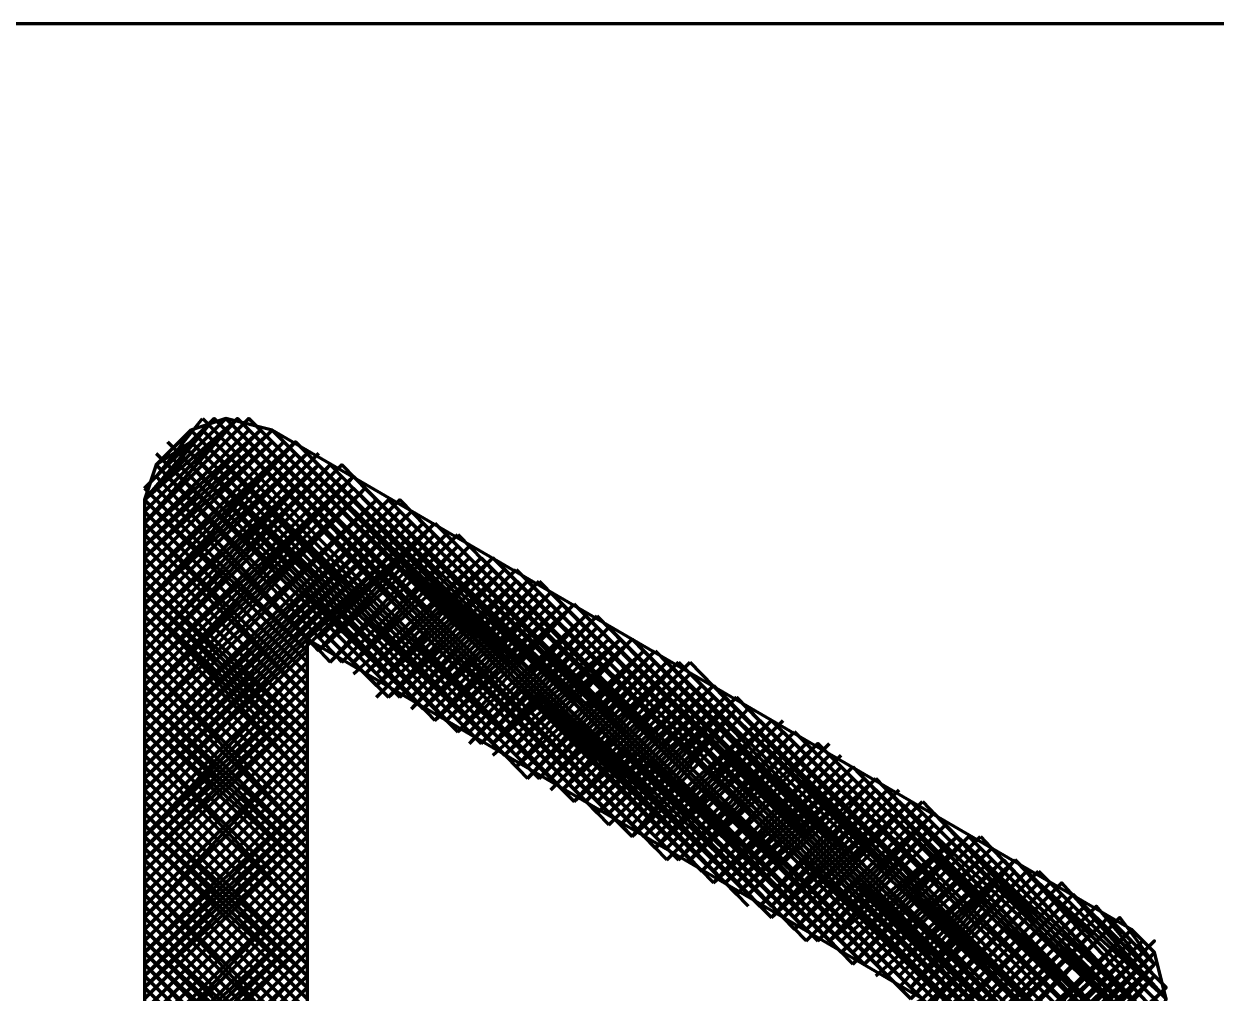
# Model space of a CAD drawing. Header units: inches. Extents: x 19 to 378, y -1 to 556.
# Drawn here: x 183.07 to 194.48, y 323.83 to 333.11 of the extents above; entities that cross this region are included whole.
import ezdxf

# ---------------------------------------------------------------- set-up
doc = ezdxf.new("R2010")
doc.units = ezdxf.units.IN
doc.layers.add('P', color=250, linetype='CONTINUOUS', lineweight=100)

msp = doc.modelspace()

# ---------------------------------------------------------------- linework, layer by layer
at = {"layer": 'P', "color": 0, "linetype": 'CONTINUOUS'}
for points in [[(168.222, 314.444), (205.889, 314.444), (205.889, 333.111), (168.222, 333.111), (168.222, 314.444)], [(185.444, 329.222), (185, 329.333), (184.667, 329.222), (184.333, 328.889), (184.222, 328.556)], [(184.222, 328.667), (184.889, 329.333), (184.222, 328.556), (184.889, 329.333)], [(184.222, 328.556), (185, 329.333), (184.222, 328.556), (185, 329.333)], [(184.222, 328.556), (185.111, 329.333), (184.222, 328.444), (185.111, 329.333)], [(184.222, 328.444), (185.111, 329.333), (184.222, 328.333), (185.111, 329.333), (184.222, 328.333)], [(184.222, 328.333), (185.222, 329.333), (184.222, 328.333), (185.222, 329.333)], [(184.778, 329.222), (184.333, 328.778), (184.778, 329.333)], [(184.333, 328.667), (184.889, 329.333), (184.333, 328.667)], [(184.778, 329.333), (188.333, 325.667)], [(184.889, 329.333), (188.889, 325.333)], [(184.889, 329.333), (188.778, 325.444)], [(184.889, 329.333), (188.667, 325.444)], [(184.889, 329.333), (188.667, 325.556)], [(184.889, 329.333), (188.556, 325.556)], [(184.889, 329.333), (188.556, 325.667)], [(184.889, 329.333), (188.444, 325.667)], [(184.889, 329.333), (188.444, 325.667)], [(185, 329.333), (189, 325.333)], [(185, 329.333), (189, 325.333)], [(185, 329.333), (188.889, 325.333)], [(185.111, 329.333), (189.333, 325.111)], [(185.111, 329.333), (189.222, 325.111)], [(185.111, 329.333), (189.222, 325.222)], [(185.111, 329.333), (189.111, 325.222)], [(185.111, 329.333), (189.111, 325.333)], [(185.222, 329.333), (189.444, 325.111)], [(185.222, 329.333), (189.444, 325.111)], [(185.222, 329.222), (184.222, 328.222), (185.333, 329.222), (184.222, 328.222)], [(184.222, 328.111), (185.333, 329.222), (184.222, 328.111), (185.444, 329.222), (184.222, 328), (185.444, 329.222), (184.222, 328)], [(185.444, 329.222), (184.222, 328), (185.444, 329.111), (184.222, 328)], [(184.333, 328.889), (184.667, 329.222), (184.333, 328.889)], [(184.667, 329.222), (188.111, 325.889)], [(184.667, 329.222), (188.111, 325.889)], [(184.667, 329.222), (188, 325.889)], [(184.667, 329.222), (187.889, 325.889)], [(184.667, 329.222), (187.889, 326)], [(184.667, 329.222), (187.778, 326)], [(184.667, 329.222), (187.778, 326)], [(184.778, 329.222), (188.333, 325.667)], [(184.778, 329.222), (188.222, 325.778)], [(184.778, 329.222), (188.222, 325.778)], [(185.333, 329.222), (189.556, 325)], [(185.333, 329.222), (189.444, 325.111)], [(193.667, 324.444), (185.444, 329.222)], [(185.444, 329.222), (189.667, 324.889)], [(185.444, 329.222), (189.667, 325)], [(184.222, 327.889), (185.444, 329.111), (184.222, 327.889), (185.444, 329.111)], [(184.222, 327.778), (185.556, 329.111), (184.222, 327.778), (185.556, 329.111)], [(185.556, 329.111), (184.222, 327.778), (185.667, 329.111), (184.222, 327.778)], [(184.222, 327.667), (185.667, 329.111), (184.222, 327.667), (185.667, 329.111)], [(184.222, 327.556), (185.667, 329.111), (184.222, 327.556), (185.667, 329), (184.222, 327.556)], [(184.333, 328.889), (184.667, 329.111)], [(184.444, 329.111), (187.222, 326.333)], [(184.444, 329.111), (187.111, 326.444)], [(184.444, 329.111), (187.111, 326.444)], [(184.444, 329.111), (187, 326.444)], [(184.444, 329.111), (187, 326.444)], [(184.444, 329), (184.556, 329.111)], [(184.556, 329.111), (187.556, 326.222)], [(184.556, 329.111), (187.556, 326.222)], [(184.556, 329.111), (187.444, 326.222)], [(184.556, 329.111), (187.444, 326.222)], [(184.556, 329.111), (187.333, 326.333)], [(184.556, 329.111), (187.222, 326.333)], [(184.667, 329.111), (187.667, 326.111)], [(184.667, 329.111), (187.667, 326.111)], [(185.444, 329.111), (189.778, 324.889)], [(185.556, 329.111), (189.778, 324.889)], [(185.667, 329.111), (189.889, 324.778)], [(185.667, 329.111), (189.889, 324.889)], [(185.667, 329), (184.222, 327.556), (185.778, 329), (184.222, 327.556)], [(184.222, 327.444), (185.778, 329), (184.222, 327.444), (185.778, 329)], [(185.889, 329), (184.222, 327.333), (185.889, 328.889), (184.222, 327.333)], [(184.333, 329), (186.889, 326.556)], [(184.333, 329), (186.778, 326.667)], [(184.333, 329), (186.778, 326.667)], [(184.333, 329), (186.667, 326.667)], [(184.444, 329), (186.889, 326.556)], [(185.667, 329), (190, 324.778)], [(185.778, 329), (190, 324.667)], [(184.222, 327.222), (185.889, 328.889), (184.222, 327.222), (185.889, 328.889), (184.222, 327.222), (185.889, 328.889), (184.222, 327.222)], [(185.889, 328.889), (184.222, 327.111), (186, 328.889), (184.222, 327.111)], [(184.222, 327), (186, 328.889), (184.222, 327), (186.111, 328.889), (184.222, 327), (186.111, 328.889), (184.222, 327)], [(184.333, 328.889), (186.556, 326.667)], [(184.333, 328.889), (186.556, 326.667)], [(184.333, 328.889), (186.444, 326.778)], [(184.333, 328.889), (186.444, 326.778)], [(184.333, 328.889), (186.333, 326.889)], [(184.333, 328.889), (186.333, 326.889)], [(184.333, 328.889), (186.222, 327)], [(184.333, 328.889), (186.222, 327)], [(184.333, 328.889), (186.111, 327)], [(184.333, 328.889), (186.111, 327)], [(185.889, 328.889), (190.222, 324.556)], [(185.889, 328.889), (190.222, 324.667)], [(185.889, 328.889), (190.111, 324.667)], [(186, 328.889), (190.222, 324.556)], [(186.111, 328.889), (190.333, 324.556)], [(186.111, 328.778), (184.222, 326.889), (186.222, 328.778), (184.222, 326.889)], [(184.222, 326.778), (186.222, 328.778), (184.222, 326.778), (186.222, 328.778)], [(184.222, 326.667), (186.222, 328.778), (184.222, 326.667), (186.222, 328.667), (184.222, 326.667), (186.222, 328.667)], [(184.333, 328.778), (186, 327)], [(184.333, 328.778), (185.889, 327.111)], [(184.333, 328.778), (185.889, 327.111)], [(184.333, 328.778), (185.778, 327.222)], [(186.222, 328.778), (190.444, 324.444)], [(186.222, 328.778), (190.444, 324.556)], [(184.222, 328.667), (185.778, 327.111)], [(184.222, 328.667), (185.778, 327.111)], [(184.222, 326.667), (186.333, 328.667), (184.222, 326.556), (186.333, 328.667), (184.222, 326.556)], [(186.333, 328.667), (184.222, 326.444), (186.444, 328.556), (184.222, 326.444)], [(184.333, 328.667), (185.778, 327.222)], [(186.222, 328.667), (190.556, 324.444)], [(186.333, 328.667), (190.556, 324.333)], [(184.222, 328.556), (184.222, 319)], [(184.222, 328.556), (185.778, 327.111)], [(184.222, 328.556), (185.778, 327)], [(184.222, 328.556), (185.778, 327)], [(184.222, 328.556), (185.778, 327)], [(184.222, 328.556), (185.778, 327)], [(184.222, 328.556), (185.778, 327)], [(184.222, 328.556), (185.778, 327)], [(184.222, 326.444), (186.444, 328.556), (184.222, 326.444), (186.444, 328.556)], [(184.222, 326.444), (186.444, 328.556), (184.222, 326.333), (186.444, 328.556), (184.222, 326.333)], [(184.222, 326.222), (186.556, 328.556), (184.222, 326.222), (186.556, 328.556), (184.222, 326.222), (186.556, 328.556)], [(184.222, 326.222), (186.667, 328.556), (184.222, 326.111), (186.667, 328.556)], [(186.444, 328.556), (190.778, 324.333)], [(186.444, 328.556), (190.778, 324.333)], [(186.444, 328.556), (190.667, 324.333)], [(186.556, 328.556), (190.778, 324.333)], [(186.667, 328.556), (190.889, 324.222)], [(184.222, 328.444), (185.778, 326.889)], [(184.222, 328.444), (185.778, 326.889)], [(184.222, 328.444), (185.778, 326.889)], [(184.222, 326.111), (186.667, 328.444), (184.222, 326), (186.778, 328.444), (184.222, 326)], [(184.222, 325.889), (186.778, 328.444), (184.222, 325.889), (186.778, 328.444)], [(184.222, 325.889), (186.778, 328.444), (184.222, 325.889), (186.778, 328.333), (184.222, 325.778), (186.778, 328.333)], [(186.778, 328.444), (191, 324.111)], [(186.778, 328.444), (191, 324.222)], [(184.222, 328.333), (185.778, 326.778)], [(184.222, 328.333), (185.778, 326.778)], [(184.222, 328.333), (185.778, 326.778)], [(184.222, 328.333), (185.778, 326.667)], [(184.222, 328.333), (185.778, 326.667)], [(184.222, 328.333), (185.778, 326.667)], [(184.222, 325.778), (186.889, 328.333), (184.222, 325.667), (186.889, 328.333), (184.222, 325.667)], [(186.889, 328.333), (184.222, 325.667), (187, 328.333)], [(184.222, 325.667), (185.778, 327.222), (187, 328.333)], [(185.889, 327.222), (187, 328.333)], [(185.889, 327.222), (187, 328.333)], [(185.889, 327.111), (187, 328.333)], [(185.889, 327.111), (187, 328.333)], [(185.889, 327.111), (187, 328.333)], [(185.889, 327.111), (187, 328.333)], [(186.778, 328.333), (191.111, 324.111)], [(186.889, 328.333), (191.111, 324.111)], [(187, 328.333), (191.333, 324)], [(187, 328.333), (191.222, 324.111)], [(187, 328.333), (191.222, 324.111)], [(184.222, 328.222), (185.778, 326.667)], [(184.222, 328.222), (185.778, 326.667)], [(184.222, 328.222), (185.778, 326.667)], [(185.889, 327.111), (187, 328.222)], [(185.889, 327.111), (187.111, 328.222)], [(185.889, 327.111), (187.111, 328.222)], [(185.889, 327.111), (187.111, 328.222)], [(186, 327), (187.111, 328.222)], [(186, 327), (187.111, 328.222)], [(186, 327), (187.222, 328.222)], [(186, 327), (187.222, 328.222)], [(186, 327), (187.222, 328.222)], [(187.111, 328.222), (191.333, 324)], [(187.222, 328.222), (191.444, 323.889)], [(184.222, 328.111), (185.778, 326.556)], [(184.222, 328.111), (185.778, 326.556)], [(184.222, 328.111), (185.778, 326.556)], [(186.111, 327), (187.222, 328.111)], [(186.111, 327), (187.222, 328.111)], [(186.111, 327), (187.222, 328.111)], [(186.111, 327), (187.222, 328.111)], [(186.111, 327), (187.222, 328.111)], [(186.222, 327), (187.222, 328.111)], [(186.222, 327), (187.222, 328.111)], [(186.222, 327), (187.333, 328.111)], [(187.222, 328.111), (191.556, 323.778)], [(187.222, 328.111), (191.556, 323.889)], [(184.222, 328), (185.778, 326.444)], [(184.222, 328), (185.778, 326.444)], [(184.222, 328), (185.778, 326.444)], [(184.222, 328), (185.778, 326.444)], [(184.222, 328), (185.778, 326.444)], [(184.222, 328), (185.778, 326.444)], [(186.222, 327), (187.333, 328)], [(186.222, 327), (187.333, 328)], [(186.222, 327), (187.333, 328)], [(186.222, 327), (187.333, 328)], [(186.222, 326.889), (187.444, 328)], [(186.222, 326.889), (187.444, 328)], [(186.222, 326.889), (187.444, 328)], [(186.333, 326.889), (187.444, 328)], [(186.333, 326.889), (187.444, 328)], [(186.333, 326.889), (187.556, 328)], [(186.333, 326.889), (187.556, 328)], [(186.444, 326.889), (187.556, 328)], [(186.444, 326.778), (187.556, 328)], [(186.444, 326.778), (187.556, 328)], [(186.444, 326.778), (187.556, 328)], [(186.444, 326.778), (187.556, 328)], [(186.444, 326.778), (187.556, 328)], [(187.333, 328), (191.556, 323.778)], [(187.444, 328), (192.778, 322.667)], [(187.667, 327.889), (192.889, 322.778), (187.556, 328)], [(187.556, 328), (192.889, 322.667), (187.556, 328)], [(184.222, 327.889), (185.778, 326.333)], [(184.222, 327.889), (185.778, 326.333)], [(184.222, 327.889), (185.778, 326.333)], [(186.444, 326.778), (187.556, 327.889)], [(186.444, 326.778), (187.667, 327.889)], [(186.444, 326.778), (187.667, 327.889)], [(186.444, 326.667), (187.667, 327.889)], [(186.556, 326.667), (187.667, 327.889)], [(186.556, 326.667), (187.667, 327.889)], [(186.556, 326.667), (187.778, 327.889)], [(186.556, 326.667), (187.778, 327.889)], [(187.778, 327.889), (192.889, 322.778)], [(184.222, 327.778), (185.778, 326.333)], [(184.222, 327.778), (185.778, 326.222)], [(184.222, 327.778), (185.778, 326.222)], [(184.222, 327.778), (185.778, 326.222)], [(184.222, 327.778), (185.778, 326.222)], [(184.222, 327.778), (185.778, 326.222)], [(186.556, 326.667), (187.778, 327.778)], [(186.667, 326.667), (187.778, 327.778)], [(186.667, 326.667), (187.778, 327.778)], [(186.667, 326.667), (187.778, 327.778)], [(186.667, 326.667), (187.778, 327.778)], [(186.667, 326.667), (187.778, 327.778)], [(186.778, 326.667), (187.778, 327.778)], [(186.778, 326.667), (187.778, 327.778)], [(186.778, 326.667), (187.889, 327.778)], [(186.778, 326.667), (187.889, 327.778)], [(186.778, 326.667), (187.889, 327.778)], [(186.778, 326.667), (187.889, 327.778)], [(186.778, 326.556), (187.889, 327.778)], [(186.778, 326.556), (188, 327.778)], [(186.778, 326.556), (188, 327.778)], [(186.889, 326.556), (188, 327.778)], [(186.889, 326.556), (188, 327.778)], [(187.778, 327.778), (192.889, 322.778), (187.778, 327.778)], [(188, 327.778), (192.889, 322.778), (187.889, 327.778)], [(184.222, 327.667), (185.778, 326.222)], [(184.222, 327.667), (185.778, 326.111)], [(184.222, 327.667), (185.778, 326.111)], [(186.889, 326.556), (188, 327.667)], [(186.889, 326.556), (188.111, 327.667)], [(186.889, 326.556), (188.111, 327.667)], [(187, 326.556), (188.111, 327.667)], [(187, 326.444), (188.111, 327.667)], [(187, 326.444), (188.111, 327.667)], [(187, 326.444), (188.111, 327.667)], [(187, 326.444), (188.111, 327.667)], [(188.111, 327.667), (193, 322.778), (188.111, 327.667), (193, 322.778)], [(184.222, 327.556), (185.778, 326.111)], [(184.222, 327.556), (185.778, 326)], [(184.222, 327.556), (185.778, 326)], [(184.222, 327.556), (185.778, 326)], [(184.222, 327.556), (185.778, 325.889)], [(184.222, 327.556), (185.778, 325.889)], [(184.222, 327.556), (185.778, 325.889)], [(187, 326.444), (188.111, 327.556)], [(187, 326.444), (188.111, 327.556)], [(187, 326.444), (188.222, 327.556)], [(187, 326.444), (188.222, 327.556)], [(187, 326.444), (188.222, 327.556)], [(187.111, 326.444), (188.222, 327.556)], [(187.111, 326.444), (188.222, 327.556)], [(187.111, 326.444), (188.333, 327.556)], [(187.111, 326.444), (188.333, 327.556)], [(187.111, 326.444), (188.333, 327.556)], [(187.222, 326.444), (188.333, 327.556)], [(187.222, 326.444), (188.333, 327.556)], [(187.222, 326.333), (188.333, 327.556)], [(187.222, 326.333), (188.333, 327.556)], [(187.222, 326.333), (188.333, 327.556)], [(187.222, 326.333), (188.333, 327.556)], [(187.222, 326.333), (188.333, 327.556)], [(188.333, 327.556), (193, 322.778), (188.222, 327.556)], [(188.444, 327.444), (193.111, 322.778), (188.333, 327.556)], [(188.333, 327.556), (193.111, 322.778)], [(184.222, 327.444), (185.778, 325.889)], [(184.222, 327.444), (185.778, 325.889)], [(184.222, 327.444), (185.778, 325.889)], [(187.222, 326.333), (188.444, 327.444)], [(187.222, 326.333), (188.444, 327.444)], [(187.333, 326.333), (188.444, 327.444)], [(187.333, 326.333), (188.444, 327.444)], [(187.333, 326.222), (188.444, 327.444)], [(187.333, 326.222), (188.556, 327.444)], [(187.333, 326.222), (188.556, 327.444)], [(187.444, 326.222), (188.556, 327.444)], [(187.444, 326.222), (188.556, 327.444)], [(193.111, 322.889), (188.556, 327.333), (193.111, 322.778), (188.556, 327.444)], [(184.222, 327.333), (185.778, 325.778)], [(184.222, 327.333), (185.778, 325.778)], [(184.222, 327.333), (185.778, 325.778)], [(187.444, 326.222), (188.556, 327.333)], [(187.444, 326.222), (188.556, 327.333)], [(187.444, 326.222), (188.556, 327.333)], [(187.556, 326.222), (188.556, 327.333)], [(187.556, 326.222), (188.556, 327.333)], [(187.556, 326.222), (188.667, 327.333)], [(187.556, 326.222), (188.667, 327.333)], [(187.556, 326.222), (188.667, 327.333)], [(188.778, 327.222), (193.111, 322.889), (188.667, 327.333)], [(184.222, 327.222), (185.778, 325.667)], [(184.222, 327.222), (185.778, 325.667)], [(184.222, 327.222), (185.778, 325.667)], [(184.222, 327.222), (185.778, 325.667)], [(184.222, 327.222), (185.778, 325.667)], [(184.222, 327.222), (185.778, 325.667)], [(185.778, 320.444), (191.667, 323.778), (185.778, 327.222), (185.778, 320.444)], [(187.556, 326.222), (188.667, 327.222)], [(187.556, 326.222), (188.667, 327.222)], [(187.556, 326.222), (188.778, 327.222)], [(187.556, 326.222), (188.778, 327.222)], [(187.556, 326.111), (188.778, 327.222)], [(187.667, 326.111), (188.778, 327.222)], [(187.667, 326.111), (188.778, 327.222)], [(187.667, 326.111), (188.889, 327.222)], [(187.667, 326.111), (188.889, 327.222)], [(187.667, 326.111), (188.889, 327.222)], [(187.778, 326.111), (188.889, 327.222)], [(187.778, 326.111), (188.889, 327.222)], [(187.778, 326), (188.889, 327.222)], [(187.778, 326), (188.889, 327.222)], [(187.778, 326), (188.889, 327.222)], [(187.778, 326), (188.889, 327.222)], [(187.778, 326), (188.889, 327.222)], [(188.889, 327.222), (193.222, 322.889)], [(188.889, 327.222), (193.111, 322.889), (188.889, 327.222)], [(184.222, 327.111), (185.778, 325.556)], [(184.222, 327.111), (185.778, 325.556)], [(184.222, 327.111), (185.778, 325.556)], [(184.222, 325.556), (185.778, 327.111)], [(184.222, 325.556), (185.778, 327.111)], [(184.222, 325.556), (185.778, 327.111)], [(187.778, 326), (189, 327.111)], [(187.778, 326), (189, 327.111)], [(187.889, 326), (189, 327.111)], [(187.889, 325.889), (189, 327.111)], [(187.889, 325.889), (189.111, 327.111)], [(187.889, 325.889), (189.111, 327.111)], [(187.889, 325.889), (189.111, 327.111)], [(188, 325.889), (189.111, 327.111)], [(189.111, 327.111), (193.222, 322.889), (189, 327.111)], [(184.222, 327), (185.778, 325.444)], [(184.222, 327), (185.778, 325.444)], [(184.222, 327), (185.778, 325.444)], [(184.222, 327), (185.778, 325.333)], [(184.222, 327), (185.778, 325.333)], [(184.222, 327), (185.778, 325.333)], [(184.222, 325.444), (185.778, 327)], [(184.222, 325.444), (185.778, 327)], [(184.222, 325.444), (185.778, 327)], [(184.222, 325.333), (185.778, 327)], [(184.222, 325.333), (185.778, 327)], [(184.222, 325.333), (185.778, 327)], [(188, 325.889), (189.111, 327)], [(188, 325.889), (189.111, 327)], [(188, 325.889), (189.111, 327)], [(188, 325.889), (189.111, 327)], [(188.111, 325.889), (189.111, 327)], [(188.111, 325.889), (189.111, 327)], [(188.111, 325.889), (189.222, 327)], [(188.111, 325.889), (189.222, 327)], [(188.111, 325.889), (189.222, 327)], [(188.111, 325.889), (189.222, 327)], [(188.111, 325.889), (189.222, 327)], [(188.111, 325.889), (189.333, 327)], [(188.111, 325.778), (189.333, 327)], [(188.111, 325.778), (189.333, 327)], [(188.222, 325.778), (189.333, 327)], [(188.222, 325.778), (189.333, 327)], [(188.222, 325.778), (189.444, 327)], [(189.111, 327), (193.222, 323), (189.111, 327)], [(189.333, 327), (193.333, 323), (189.222, 327)], [(189.444, 326.889), (193.333, 323), (189.444, 327)], [(184.222, 326.889), (185.778, 325.333)], [(184.222, 326.889), (185.778, 325.333)], [(184.222, 326.889), (185.778, 325.333)], [(184.222, 325.333), (185.778, 326.889)], [(184.222, 325.333), (185.778, 326.889)], [(184.222, 325.333), (185.778, 326.889)], [(188.222, 325.778), (189.444, 326.889)], [(188.222, 325.778), (189.444, 326.889)], [(188.333, 325.778), (189.444, 326.889)], [(188.333, 325.778), (189.444, 326.889)], [(188.333, 325.667), (189.444, 326.889)], [(188.333, 325.667), (189.444, 326.889)], [(188.333, 325.667), (189.444, 326.889)], [(188.333, 325.667), (189.444, 326.889)], [(189.556, 326.778), (193.444, 323), (189.444, 326.889)], [(184.222, 326.778), (185.778, 325.222)], [(184.222, 326.778), (185.778, 325.222)], [(184.222, 326.778), (185.778, 325.222)], [(184.222, 325.333), (185.778, 326.778)], [(184.222, 325.222), (185.778, 326.778)], [(184.222, 325.222), (185.778, 326.778)], [(188.333, 325.667), (189.444, 326.778)], [(188.333, 325.667), (189.556, 326.778)], [(188.333, 325.667), (189.556, 326.778)], [(188.444, 325.667), (189.556, 326.778)], [(188.444, 325.667), (189.556, 326.778)], [(188.444, 325.667), (189.667, 326.778)], [(188.444, 325.667), (189.667, 326.778)], [(188.444, 325.667), (189.667, 326.778)], [(188.556, 325.667), (189.667, 326.778)], [(189.667, 326.778), (193.444, 323)], [(184.222, 326.667), (185.778, 325.222)], [(184.222, 326.667), (185.778, 325.111)], [(184.222, 326.667), (185.778, 325.111)], [(184.222, 326.667), (185.778, 325.111)], [(184.222, 326.667), (185.778, 325.111)], [(184.222, 326.667), (185.778, 325.111)], [(184.222, 325.222), (185.778, 326.667)], [(184.222, 325.111), (185.778, 326.667)], [(184.222, 325.111), (185.778, 326.667)], [(184.222, 325.111), (185.778, 326.667)], [(184.222, 325.111), (185.778, 326.667)], [(184.222, 325.111), (185.778, 326.667)], [(188.556, 325.667), (189.667, 326.667)], [(188.556, 325.667), (189.667, 326.667)], [(188.556, 325.667), (189.667, 326.667)], [(188.556, 325.556), (189.667, 326.667)], [(188.556, 325.556), (189.667, 326.667)], [(188.556, 325.556), (189.667, 326.667)], [(188.556, 325.556), (189.778, 326.667)], [(188.556, 325.556), (189.778, 326.667)], [(188.556, 325.556), (189.778, 326.667)], [(188.667, 325.556), (189.778, 326.667)], [(188.667, 325.556), (189.778, 326.667)], [(188.667, 325.556), (189.889, 326.667)], [(188.667, 325.444), (189.889, 326.667)], [(188.667, 325.444), (189.889, 326.667)], [(188.778, 325.444), (189.889, 326.667)], [(188.778, 325.444), (189.889, 326.667)], [(189.667, 326.667), (193.444, 323), (189.667, 326.667)], [(189.778, 326.667), (193.444, 323)], [(189.889, 326.667), (193.444, 323), (189.889, 326.667)], [(184.222, 326.556), (185.778, 325.111)], [(184.222, 326.556), (185.778, 325)], [(184.222, 326.556), (185.778, 325)], [(184.222, 325.111), (185.778, 326.556)], [(184.222, 325), (185.778, 326.556)], [(184.222, 325), (185.778, 326.556)], [(184.222, 325), (185.778, 326.556)], [(188.778, 325.444), (189.889, 326.556)], [(188.778, 325.444), (189.889, 326.556)], [(188.778, 325.444), (189.889, 326.556)], [(188.889, 325.444), (189.889, 326.556)], [(188.889, 325.333), (189.889, 326.556)], [(188.889, 325.333), (190, 326.556)], [(188.889, 325.333), (190, 326.556)], [(188.889, 325.333), (190, 326.556)], [(188.889, 325.333), (190, 326.556)], [(190, 326.556), (193.444, 323), (189.889, 326.556)], [(184.222, 326.444), (185.778, 325)], [(184.222, 326.444), (185.778, 324.889)], [(184.222, 326.444), (185.778, 324.889)], [(184.222, 326.444), (185.778, 324.889)], [(184.222, 326.444), (185.778, 324.889)], [(184.222, 326.444), (185.778, 324.889)], [(184.222, 326.444), (185.778, 324.889)], [(184.222, 324.889), (185.778, 326.444)], [(184.222, 324.889), (185.778, 326.444)], [(184.222, 324.889), (185.778, 326.444)], [(184.222, 324.889), (185.778, 326.444)], [(184.222, 324.889), (185.778, 326.444)], [(184.222, 324.889), (185.778, 326.444)], [(188.889, 325.333), (190.111, 326.444)], [(188.889, 325.333), (190.111, 326.444)], [(188.889, 325.333), (190.111, 326.444)], [(189, 325.333), (190.111, 326.444)], [(189, 325.333), (190.111, 326.444)], [(189, 325.333), (190.222, 326.444)], [(189, 325.333), (190.222, 326.444)], [(189, 325.333), (190.222, 326.444)], [(189.111, 325.333), (190.222, 326.444)], [(189.111, 325.333), (190.222, 326.444)], [(189.111, 325.333), (190.222, 326.444)], [(189.111, 325.333), (190.222, 326.444)], [(189.111, 325.222), (190.222, 326.444)], [(189.111, 325.222), (190.222, 326.444)], [(189.111, 325.222), (190.222, 326.444)], [(189.111, 325.222), (190.333, 326.444)], [(189.111, 325.222), (190.333, 326.444)], [(190.111, 326.444), (193.556, 323)], [(190.333, 326.333), (193.556, 323.111), (190.222, 326.444)], [(190.222, 326.444), (193.556, 323.111), (190.222, 326.444)], [(184.222, 326.333), (185.778, 324.778)], [(184.222, 326.333), (185.778, 324.778)], [(184.222, 326.333), (185.778, 324.778)], [(184.222, 324.778), (185.778, 326.333)], [(184.222, 324.778), (185.778, 326.333)], [(184.222, 324.778), (185.778, 326.333)], [(189.111, 325.222), (190.333, 326.333)], [(189.222, 325.222), (190.333, 326.333)], [(189.222, 325.222), (190.333, 326.333)], [(189.222, 325.111), (190.444, 326.333)], [(189.222, 325.111), (190.444, 326.333)], [(189.222, 325.111), (190.444, 326.333)], [(189.333, 325.111), (190.444, 326.333)], [(189.333, 325.111), (190.444, 326.333)], [(190.444, 326.333), (193.667, 323.111), (190.444, 326.333)], [(184.222, 326.222), (185.778, 324.667)], [(184.222, 326.222), (185.778, 324.667)], [(184.222, 326.222), (185.778, 324.667)], [(184.222, 326.222), (185.778, 324.556)], [(184.222, 326.222), (185.778, 324.556)], [(184.222, 326.222), (185.778, 324.556)], [(184.222, 324.667), (185.778, 326.222)], [(184.222, 324.667), (185.778, 326.222)], [(184.222, 324.667), (185.778, 326.222)], [(184.222, 324.556), (185.778, 326.222)], [(184.222, 324.556), (185.778, 326.222)], [(184.222, 324.556), (185.778, 326.222)], [(189.333, 325.111), (190.444, 326.222)], [(189.333, 325.111), (190.444, 326.222)], [(189.444, 325.111), (190.444, 326.222)], [(189.444, 325.111), (190.444, 326.222)], [(189.444, 325.111), (190.444, 326.222)], [(189.444, 325.111), (190.556, 326.222)], [(189.444, 325.111), (190.556, 326.222)], [(189.444, 325.111), (190.556, 326.222)], [(189.444, 325.111), (190.556, 326.222)], [(189.444, 325.111), (190.667, 326.222)], [(189.444, 325.111), (190.667, 326.222)], [(189.444, 325.111), (190.667, 326.222)], [(189.556, 325), (190.667, 326.222)], [(189.556, 325), (190.667, 326.222)], [(189.556, 325), (190.778, 326.222)], [(189.556, 325), (190.778, 326.222)], [(189.556, 325), (190.778, 326.222)], [(190.556, 326.222), (193.667, 323.111), (190.444, 326.222)], [(190.778, 326.111), (193.667, 323.222), (190.667, 326.222), (193.667, 323.222)], [(184.222, 326.111), (185.778, 324.556)], [(184.222, 326.111), (185.778, 324.556)], [(184.222, 326.111), (185.778, 324.556)], [(184.222, 324.556), (185.778, 326.111)], [(184.222, 324.556), (185.778, 326.111)], [(184.222, 324.556), (185.778, 326.111)], [(184.222, 326), (185.778, 324.444)], [(184.222, 326), (185.778, 324.444)], [(184.222, 326), (185.778, 324.444)], [(184.222, 324.444), (185.778, 326)], [(184.222, 324.444), (185.778, 326)], [(184.222, 324.444), (185.778, 326)], [(189.667, 325), (190.778, 326.111)], [(189.667, 325), (190.778, 326.111)], [(189.667, 325), (190.778, 326.111)], [(189.667, 324.889), (190.778, 326.111)], [(189.667, 324.889), (190.778, 326.111)], [(189.667, 324.889), (190.778, 326.111)], [(189.667, 324.889), (190.778, 326.111)], [(189.667, 324.889), (190.889, 326.111)], [(189.667, 324.889), (190.889, 326)], [(189.667, 324.889), (190.889, 326)], [(189.778, 324.889), (190.889, 326)], [(189.778, 324.889), (190.889, 326)], [(189.778, 324.889), (191, 326)], [(189.778, 324.889), (191, 326)], [(189.889, 324.889), (191, 326)], [(189.889, 324.889), (191, 326)], [(189.889, 324.889), (191, 326)], [(190.889, 326), (193.667, 323.222), (190.778, 326.111)], [(191, 326), (193.667, 323.222), (191, 326)], [(184.222, 325.889), (185.778, 324.333)], [(184.222, 325.889), (185.778, 324.333)], [(184.222, 325.889), (185.778, 324.333)], [(184.222, 325.889), (185.778, 324.333)], [(184.222, 325.889), (185.778, 324.333)], [(184.222, 325.889), (185.778, 324.333)], [(184.222, 324.333), (185.778, 325.889)], [(184.222, 324.333), (185.778, 325.889)], [(184.222, 324.333), (185.778, 325.889)], [(184.222, 324.333), (185.778, 325.889)], [(184.222, 324.333), (185.778, 325.889)], [(184.222, 324.333), (185.778, 325.889)], [(189.889, 324.889), (191, 325.889)], [(189.889, 324.889), (191, 325.889)], [(189.889, 324.889), (191, 325.889)], [(189.889, 324.778), (191, 325.889)], [(189.889, 324.778), (191.111, 325.889)], [(189.889, 324.778), (191.111, 325.889)], [(189.889, 324.778), (191.111, 325.889)], [(190, 324.778), (191.111, 325.889)], [(190, 324.778), (191.111, 325.889)], [(190, 324.778), (191.222, 325.889)], [(190, 324.778), (191.222, 325.889)], [(190, 324.778), (191.222, 325.889)], [(190.111, 324.667), (191.222, 325.889)], [(190.111, 324.667), (191.222, 325.889)], [(190.111, 324.667), (191.222, 325.889)], [(190.111, 324.667), (191.222, 325.889)], [(191.111, 325.889), (193.778, 323.222), (191, 325.889)], [(191.222, 325.889), (193.778, 323.222), (191.222, 325.889)], [(184.222, 325.778), (185.778, 324.222)], [(184.222, 325.778), (185.778, 324.222)], [(184.222, 325.778), (185.778, 324.222)], [(184.222, 324.222), (185.778, 325.778)], [(184.222, 324.222), (185.778, 325.778)], [(184.222, 324.222), (185.778, 325.778)], [(190.111, 324.667), (191.222, 325.778)], [(190.222, 324.667), (191.222, 325.778)], [(190.222, 324.667), (191.222, 325.778)], [(190.222, 324.667), (191.333, 325.778)], [(190.222, 324.556), (191.333, 325.778)], [(190.222, 324.556), (191.333, 325.778)], [(190.222, 324.556), (191.333, 325.778)], [(190.222, 324.556), (191.333, 325.778)], [(190.222, 324.556), (191.444, 325.778)], [(191.333, 325.778), (193.778, 323.222), (191.222, 325.778)], [(184.222, 325.667), (185.778, 324.111)], [(184.222, 325.667), (185.778, 324.111)], [(184.222, 325.667), (185.778, 324.111)], [(184.222, 325.667), (185.778, 324.111)], [(184.222, 325.667), (185.778, 324.111)], [(184.222, 325.667), (185.778, 324.111)], [(184.222, 324.222), (185.778, 325.667)], [(184.222, 324.111), (185.778, 325.667)], [(184.222, 324.111), (185.778, 325.667)], [(184.222, 324.111), (185.778, 325.667)], [(184.222, 324.111), (185.778, 325.667)], [(184.222, 324.111), (185.778, 325.667)], [(190.222, 324.556), (191.444, 325.667)], [(190.222, 324.556), (191.444, 325.667)], [(190.333, 324.556), (191.444, 325.667)], [(190.333, 324.556), (191.444, 325.667)], [(190.333, 324.556), (191.556, 325.667)], [(190.333, 324.556), (191.556, 325.667)], [(190.444, 324.556), (191.556, 325.667)], [(190.444, 324.556), (191.556, 325.667)], [(190.444, 324.556), (191.556, 325.667)], [(190.444, 324.556), (191.556, 325.667)], [(190.444, 324.556), (191.556, 325.667)], [(190.444, 324.556), (191.556, 325.667)], [(190.444, 324.444), (191.556, 325.667)], [(190.444, 324.444), (191.667, 325.667)], [(190.444, 324.444), (191.667, 325.667)], [(190.444, 324.444), (191.667, 325.667)], [(191.556, 325.667), (193.889, 323.333), (191.444, 325.667), (193.889, 323.333)], [(191.667, 325.667), (193.889, 323.333), (191.556, 325.667)], [(184.222, 325.556), (185.778, 324.111)], [(184.222, 325.556), (185.778, 324)], [(184.222, 325.556), (185.778, 324)], [(184.222, 324.111), (185.778, 325.556)], [(184.222, 324), (185.778, 325.556)], [(184.222, 324), (185.778, 325.556)], [(190.556, 324.444), (191.667, 325.556)], [(190.556, 324.444), (191.667, 325.556)], [(190.556, 324.444), (191.778, 325.556)], [(190.556, 324.444), (191.778, 325.556)], [(190.556, 324.333), (191.778, 325.556)], [(190.667, 324.333), (191.778, 325.556)], [(190.667, 324.333), (191.778, 325.556)], [(190.667, 324.333), (191.778, 325.556)], [(190.667, 324.333), (191.778, 325.556)], [(191.778, 325.444), (193.889, 323.444), (191.778, 325.556), (193.889, 323.444)], [(184.222, 325.444), (185.778, 324)], [(184.222, 325.444), (185.778, 323.889)], [(184.222, 325.444), (185.778, 323.889)], [(184.222, 324), (185.778, 325.444)], [(184.222, 323.889), (185.778, 325.444)], [(184.222, 323.889), (185.778, 325.444)], [(190.667, 324.333), (191.778, 325.444)], [(190.778, 324.333), (191.778, 325.444)], [(190.778, 324.333), (191.778, 325.444)], [(190.778, 324.333), (191.889, 325.444)], [(190.778, 324.333), (191.889, 325.444)], [(190.778, 324.333), (191.889, 325.444)], [(190.778, 324.333), (191.889, 325.444)], [(190.778, 324.333), (191.889, 325.444)], [(192.111, 325.333), (193.889, 323.556), (192, 325.333), (193.889, 323.444), (191.889, 325.444)], [(184.222, 325.333), (185.778, 323.889)], [(184.222, 325.333), (185.778, 323.778)], [(184.222, 325.333), (185.778, 323.778)], [(184.222, 325.333), (185.778, 323.778)], [(184.222, 325.333), (185.778, 323.778)], [(184.222, 325.333), (185.778, 323.778)], [(184.222, 325.333), (185.778, 323.778)], [(184.222, 323.889), (185.778, 325.333)], [(184.222, 323.778), (185.778, 325.333)], [(184.222, 323.778), (185.778, 325.333)], [(184.222, 323.778), (185.778, 325.333)], [(184.222, 323.778), (185.778, 325.333)], [(184.222, 323.778), (185.778, 325.333)], [(184.222, 323.778), (185.778, 325.333)], [(190.778, 324.333), (192, 325.333)], [(190.778, 324.333), (192, 325.333)], [(190.889, 324.333), (192, 325.333)], [(190.889, 324.333), (192, 325.333)], [(190.889, 324.222), (192, 325.333)], [(190.889, 324.222), (192.111, 325.333)], [(190.889, 324.222), (192.111, 325.333)], [(191, 324.222), (192.111, 325.333)], [(191, 324.222), (192.111, 325.333)], [(191, 324.222), (192.111, 325.333)], [(191, 324.222), (192.111, 325.333)], [(191, 324.222), (192.111, 325.333)], [(191, 324.111), (192.111, 325.333)], [(191, 324.111), (192.111, 325.333)], [(191, 324.111), (192.222, 325.333)], [(191, 324.111), (192.222, 325.333)], [(191, 324.111), (192.222, 325.333)], [(192.222, 325.333), (193.889, 323.556), (192.111, 325.333)], [(184.222, 325.222), (185.778, 323.667)], [(184.222, 325.222), (185.778, 323.667)], [(184.222, 325.222), (185.778, 323.667)], [(184.222, 323.667), (185.778, 325.222)], [(184.222, 323.667), (185.778, 325.222)], [(184.222, 323.667), (185.778, 325.222)], [(191.111, 324.111), (192.222, 325.222)], [(191.111, 324.111), (192.222, 325.222)], [(191.111, 324.111), (192.333, 325.222)], [(191.111, 324.111), (192.333, 325.222)], [(191.111, 324.111), (192.333, 325.222)], [(191.222, 324.111), (192.333, 325.222)], [(191.222, 324.111), (192.333, 325.222)], [(191.222, 324.111), (192.333, 325.222)], [(192.333, 325.222), (193.889, 323.556), (192.333, 325.222)], [(184.222, 325.111), (185.778, 323.556)], [(184.222, 325.111), (185.778, 323.556)], [(184.222, 325.111), (185.778, 323.556)], [(184.222, 325.111), (185.778, 323.556)], [(184.222, 325.111), (185.778, 323.556)], [(184.222, 325.111), (185.778, 323.556)], [(184.222, 323.556), (185.778, 325.111)], [(184.222, 323.556), (185.778, 325.111)], [(184.222, 323.556), (185.778, 325.111)], [(184.222, 323.556), (185.778, 325.111)], [(184.222, 323.556), (185.778, 325.111)], [(184.222, 323.556), (185.778, 325.111)], [(191.222, 324.111), (192.333, 325.111)], [(191.222, 324.111), (192.333, 325.111)], [(191.222, 324.111), (192.333, 325.111)], [(191.222, 324.111), (192.333, 325.111)], [(191.222, 324), (192.444, 325.111)], [(191.222, 324), (192.444, 325.111)], [(191.222, 324), (192.444, 325.111)], [(191.333, 324), (192.444, 325.111)], [(191.333, 324), (192.444, 325.111)], [(191.333, 324), (192.556, 325.111)], [(191.333, 324), (192.556, 325.111)], [(191.444, 324), (192.556, 325.111)], [(191.444, 323.889), (192.556, 325.111)], [(191.444, 323.889), (192.556, 325.111)], [(191.444, 323.889), (192.556, 325.111)], [(191.444, 323.889), (192.556, 325.111)], [(191.556, 323.889), (192.556, 325.111)], [(192.444, 325.111), (193.889, 323.556), (192.333, 325.111)], [(192.667, 325), (194, 323.667), (192.556, 325.111)], [(192.556, 325.111), (193.889, 323.667), (192.556, 325.111)], [(184.222, 325), (185.778, 323.444)], [(184.222, 325), (185.778, 323.444)], [(184.222, 325), (185.778, 323.444)], [(184.222, 323.444), (185.778, 325)], [(184.222, 323.444), (185.778, 325)], [(184.222, 323.444), (185.778, 325)], [(191.556, 323.889), (192.556, 325)], [(191.556, 323.889), (192.667, 325)], [(191.556, 323.889), (192.667, 325)], [(191.556, 323.889), (192.667, 325)], [(191.556, 323.778), (192.667, 325)], [(191.556, 323.778), (192.667, 325)], [(191.556, 323.778), (192.778, 325)], [(191.556, 323.778), (192.778, 325)], [(191.556, 323.778), (192.778, 325)], [(192.778, 325), (194, 323.778)], [(184.222, 324.889), (185.778, 323.333)], [(184.222, 324.889), (185.778, 323.333)], [(184.222, 324.889), (185.778, 323.333)], [(184.222, 324.889), (185.778, 323.222)], [(184.222, 324.889), (185.778, 323.222)], [(184.222, 324.889), (185.778, 323.222)], [(184.222, 323.333), (185.778, 324.889)], [(184.222, 323.333), (185.778, 324.889)], [(184.222, 323.333), (185.778, 324.889)], [(184.222, 323.222), (185.778, 324.889)], [(184.222, 323.222), (185.778, 324.889)], [(184.222, 323.222), (185.778, 324.889)], [(191.667, 323.778), (192.778, 324.889), (187.444, 319.556)], [(187.444, 319.556), (192.889, 324.889), (187.556, 319.556)], [(187.556, 319.667), (192.889, 324.889), (187.667, 319.667)], [(187.667, 319.778), (192.889, 324.889)], [(187.778, 319.778), (192.889, 324.889)], [(187.778, 319.778), (192.889, 324.889), (187.889, 319.778), (192.889, 324.889), (188, 319.889)], [(188.111, 319.889), (193, 324.889), (188.111, 320)], [(188.222, 320), (193, 324.889), (188.222, 320.111)], [(192.889, 324.889), (194, 323.778), (192.778, 324.889)], [(192.889, 324.889), (194, 323.778)], [(193.111, 324.778), (194, 323.889), (193.111, 324.778), (194, 323.778), (193, 324.889)], [(184.222, 324.778), (185.778, 323.222)], [(184.222, 324.778), (185.778, 323.222)], [(184.222, 324.778), (185.778, 323.222)], [(184.222, 323.222), (185.778, 324.778)], [(184.222, 323.222), (185.778, 324.778)], [(184.222, 323.222), (185.778, 324.778)], [(188.333, 320.111), (193, 324.778)], [(188.333, 320.111), (193.111, 324.778), (188.444, 320.111), (193.111, 324.778), (188.556, 320.222)], [(188.556, 320.222), (193.111, 324.778), (188.667, 320.333), (193.111, 324.778), (188.778, 320.333)], [(184.222, 324.667), (185.778, 323.111)], [(184.222, 324.667), (185.778, 323.111)], [(184.222, 324.667), (185.778, 323.111)], [(184.222, 323.111), (185.778, 324.667)], [(184.222, 323.111), (185.778, 324.667)], [(184.222, 323.111), (185.778, 324.667)], [(188.889, 320.333), (193.111, 324.667)], [(188.889, 320.444), (193.222, 324.667), (189, 320.444), (193.222, 324.667), (189.111, 320.556)], [(189.111, 320.556), (193.222, 324.667)], [(189.222, 320.556), (193.333, 324.667), (189.222, 320.556)], [(193.222, 324.667), (193.889, 323.889)], [(193.333, 324.556), (193.889, 324), (193.333, 324.667)], [(184.222, 324.556), (185.778, 323)], [(184.222, 324.556), (185.778, 323)], [(184.222, 324.556), (185.778, 323)], [(184.222, 324.556), (185.778, 323)], [(184.222, 324.556), (185.778, 323)], [(184.222, 324.556), (185.778, 323)], [(184.222, 323.111), (185.778, 324.556)], [(184.222, 323), (185.778, 324.556)], [(184.222, 323), (185.778, 324.556)], [(184.222, 323), (185.778, 324.556)], [(184.222, 323), (185.778, 324.556)], [(184.222, 323), (185.778, 324.556)], [(189.333, 320.667), (193.333, 324.556), (189.444, 320.667)], [(193.333, 324.556), (189.444, 320.778), (193.444, 324.556), (189.556, 320.778)], [(189.667, 320.889), (193.444, 324.556), (189.667, 320.889)], [(193.444, 324.556), (189.778, 320.889), (193.444, 324.556)], [(189.889, 321), (193.444, 324.556), (189.889, 321)], [(190, 321.111), (193.444, 324.556), (190, 321.111)], [(190.111, 321.111), (193.556, 324.556), (190.222, 321.111)], [(190.222, 321.111), (193.556, 324.556), (190.333, 321.222), (193.667, 324.444), (190.444, 321.333)], [(193.444, 324.556), (193.889, 324.111), (193.444, 324.556)], [(193.556, 324.556), (193.889, 324.111)], [(184.222, 324.444), (185.778, 323)], [(184.222, 324.444), (185.778, 322.889)], [(184.222, 324.444), (185.778, 322.889)], [(184.222, 323), (185.778, 324.444)], [(184.222, 322.889), (185.778, 324.444)], [(184.222, 322.889), (185.778, 324.444)], [(190.444, 321.333), (193.667, 324.444), (190.556, 321.444), (193.667, 324.444)], [(190.667, 321.444), (193.667, 324.444), (190.778, 321.444)], [(190.778, 321.444), (193.667, 324.444)], [(193.556, 324.444), (193.889, 324.111)], [(193.667, 323.111), (193.889, 323.444), (194, 323.778), (193.889, 324.222), (193.667, 324.444)], [(193.667, 324.444), (193.889, 324.222)], [(184.222, 324.333), (185.778, 322.889)], [(184.222, 324.333), (185.778, 322.778)], [(184.222, 324.333), (185.778, 322.778)], [(184.222, 324.333), (185.778, 322.778)], [(184.222, 324.333), (185.778, 322.778)], [(184.222, 324.333), (185.778, 322.778)], [(184.222, 322.889), (185.778, 324.333)], [(184.222, 322.778), (185.778, 324.333)], [(184.222, 322.778), (185.778, 324.333)], [(184.222, 322.778), (185.778, 324.333)], [(184.222, 322.778), (185.778, 324.333)], [(184.222, 322.778), (185.778, 324.333)], [(184.222, 322.778), (185.778, 324.333)], [(190.778, 321.556), (193.667, 324.333), (190.889, 321.556)], [(191, 321.667), (193.667, 324.333)], [(191, 321.667), (193.778, 324.333), (191.111, 321.667), (193.778, 324.333)], [(191.222, 321.667), (193.778, 324.333), (191.222, 321.778)], [(191.333, 321.778), (193.778, 324.333)], [(191.333, 321.889), (193.889, 324.333), (191.444, 321.889)], [(191.556, 321.889), (193.889, 324.333)], [(184.222, 324.222), (185.778, 322.778)], [(184.222, 324.222), (185.778, 322.667)], [(184.222, 324.222), (185.778, 322.667)], [(184.222, 324.222), (185.778, 322.667)], [(184.222, 322.667), (185.778, 324.222)], [(184.222, 322.667), (185.778, 324.222)], [(184.222, 322.667), (185.778, 324.222)], [(191.556, 321.889), (193.889, 324.222), (191.556, 322)], [(191.667, 322), (193.889, 324.222), (191.778, 322)], [(191.778, 322.111), (193.889, 324.222)], [(184.222, 324.111), (185.778, 322.556)], [(184.222, 324.111), (185.778, 322.556)], [(184.222, 324.111), (185.778, 322.556)], [(184.222, 324.111), (185.778, 322.444)], [(184.222, 324.111), (185.778, 322.444)], [(184.222, 324.111), (185.778, 322.444)], [(184.222, 322.556), (185.778, 324.111)], [(184.222, 322.556), (185.778, 324.111)], [(184.222, 322.556), (185.778, 324.111)], [(184.222, 322.444), (185.778, 324.111)], [(184.222, 322.444), (185.778, 324.111)], [(184.222, 322.444), (185.778, 324.111)], [(191.889, 322.111), (193.889, 324.111), (191.889, 322.222)], [(192, 322.222), (193.889, 324.111), (192.111, 322.222)], [(192.111, 322.222), (193.889, 324.111), (192.111, 322.333)], [(192.222, 322.333), (193.889, 324.111), (192.333, 322.333)], [(184.222, 324), (185.778, 322.444)], [(184.222, 324), (185.778, 322.444)], [(184.222, 324), (185.778, 322.444)], [(184.222, 322.444), (185.778, 324)], [(184.222, 322.444), (185.778, 324)], [(184.222, 322.444), (185.778, 324)], [(192.333, 322.444), (193.889, 324), (192.333, 322.444)], [(192.444, 322.444), (193.889, 324), (192.556, 322.444)], [(184.222, 323.889), (185.778, 322.333)], [(184.222, 323.889), (185.778, 322.333)], [(184.222, 323.889), (185.778, 322.333)], [(184.222, 322.333), (185.778, 323.889)], [(184.222, 322.333), (185.778, 323.889)], [(184.222, 322.333), (185.778, 323.889)], [(192.556, 322.556), (194, 323.889), (192.667, 322.556)], [(192.667, 322.667), (194, 323.889), (192.778, 322.667)]]:
    msp.add_lwpolyline(points, dxfattribs=at)

doc.saveas('drawing.dxf')
